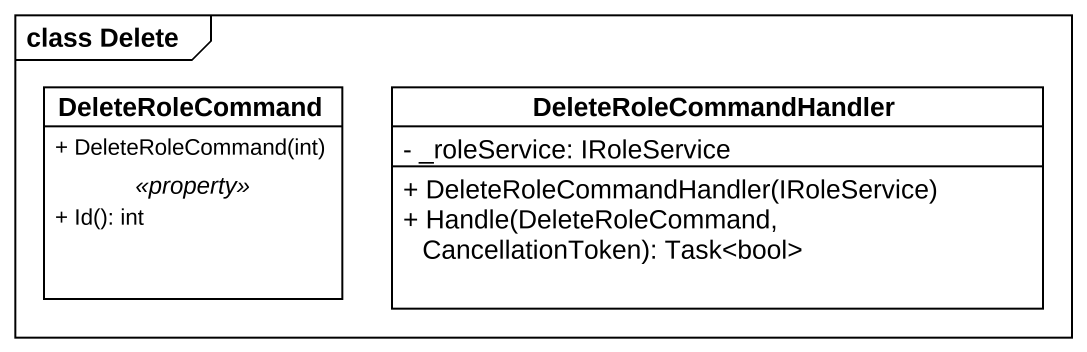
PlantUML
@startuml
mainframe class Delete
hide circle
hide empty members
skinparam classAttributeIconSize 0
class DeleteRoleCommand {
  + DeleteRoleCommand(int)
  .. <<property>> ..
  + Id(): int
}
class DeleteRoleCommandHandler {
  - _roleService: IRoleService
  + DeleteRoleCommandHandler(IRoleService)
  + Handle(DeleteRoleCommand, CancellationToken): Task<bool>
}
@enduml
